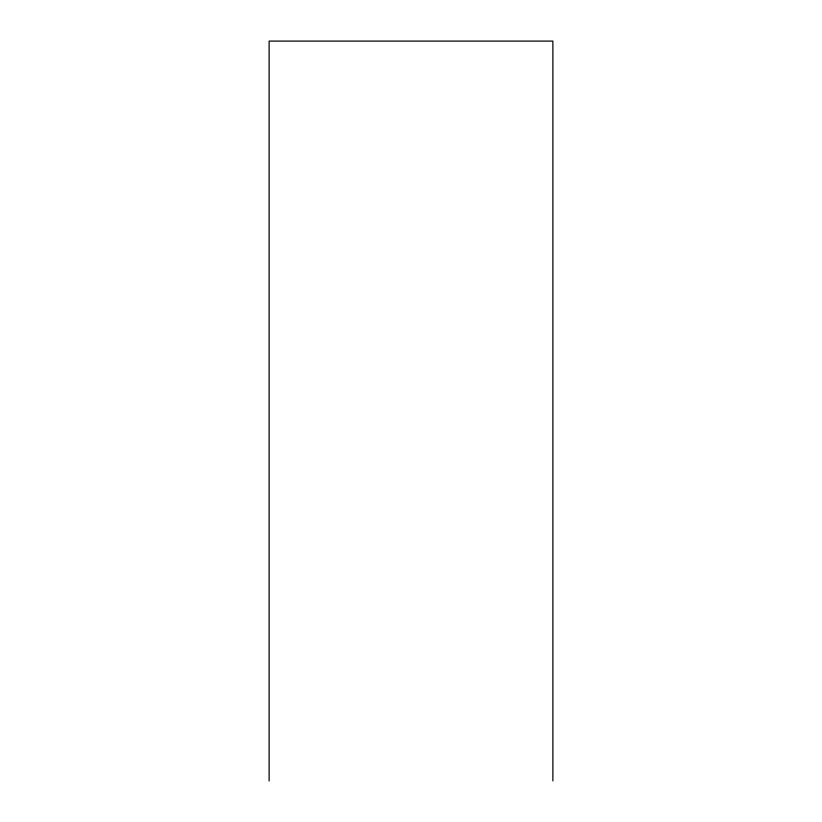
<?xml version="1.0" encoding="UTF-8"?>
<svg xmlns="http://www.w3.org/2000/svg" width="822" height="822" viewBox="0 0 822 822"><rect width="100%" height="100%" fill="white"/><g stroke="black" fill="none" stroke-linecap="round" stroke-linejoin="round"><path stroke-width="1.23" d="M552.877 780.9L552.877 41.1L269.123 41.1L269.123 780.9"/></g></svg>
